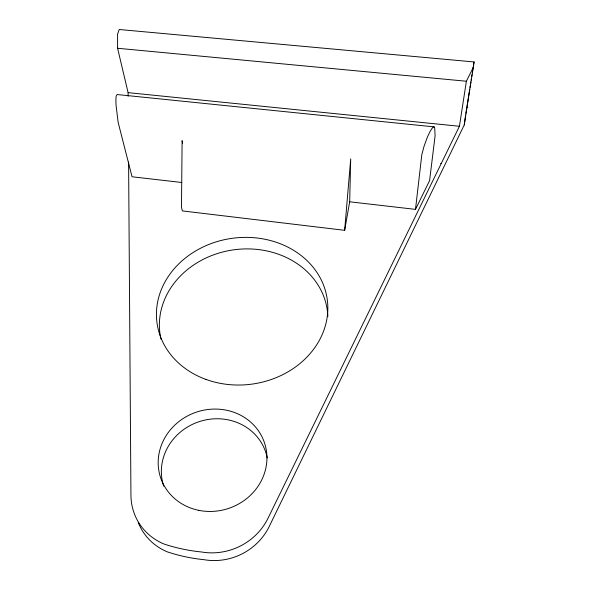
<?xml version="1.0" encoding="UTF-8"?>
<svg xmlns="http://www.w3.org/2000/svg" width="590" height="590" viewBox="0 0 590 590"><rect width="100%" height="100%" fill="white"/><g stroke="black" fill="none" stroke-linecap="round" stroke-linejoin="round"><path stroke-width="0.89" d="M128.126 96.281L128.096 92.637L117.587 48.269L117.594 34.028L119.232 29.5L474.072 61.95L464.249 124.947L269.261 526.428A58.852 55.711 -24.2 0 1 203.941 559.674A162.523 146.984 -12.5 0 1 167.162 551.805A58.83 55.091 -27.6 0 1 138.252 522.475M344.649 230.321L350.703 158.88L349.686 201.802L344.649 230.321L182.288 210.903L181.484 206.92L182.111 140.619L182.605 143.296M464.249 124.947L465.584 115.079M415.493 209.376L421.798 154.779L423.967 146.549L427.145 137.802A19.559 3.348 -71.2 0 1 432.02 128.413L433.259 127.108L434.174 126.88L434.697 127.728L435.096 135.788L429.594 180.606L415.493 209.376L349.686 201.802M128.591 162.021L130.943 495.357A59.929 55.88 -26.5 0 0 163.954 543.995A165.466 148.783 -12.3 0 0 201.433 551.967A59.959 56.507 -23.2 0 0 268.052 518.182L459.426 126.275L466.38 81.236L473.549 66.854M465.857 113.376L466.808 107.424L467.221 107.469M466.956 106.517L469.714 89.238M470.001 87.416L470.296 85.602M470.584 83.78L470.872 81.958M471.167 80.144L471.454 78.323M471.749 76.501L472.037 74.687M472.325 72.865L473.202 67.408M473.49 65.586L474.072 61.95M117.587 48.269L466.38 81.236M128.096 92.637L459.426 126.275M434.174 126.88L117.078 94.533L116.178 96.118A18.614 2.308 83.5 0 0 116.075 105.514L118.162 122.44L132.049 176.771L181.86 182.502M440.627 163.519L441.209 163.578M163.681 486.175A53.786 50.091 -19.4 0 1 202.134 420.759A53.786 50.091 -19.4 0 1 267.263 458.01M160.967 339.066A84.481 72.821 -8.1 0 1 234.009 249.784A84.481 72.821 -8.1 0 1 327.856 316.454M198.66 510.313A54.789 50.77 -18.8 0 0 265.035 444.558A54.789 50.77 -18.8 0 0 173.962 425.914A54.789 50.77 -18.8 0 0 198.66 510.313M205.991 379.429A85.926 73.573 -8 0 0 327.502 301.519A85.926 73.573 -8 0 0 192.901 252.645A85.926 73.573 -8 0 0 205.991 379.429"/></g></svg>
